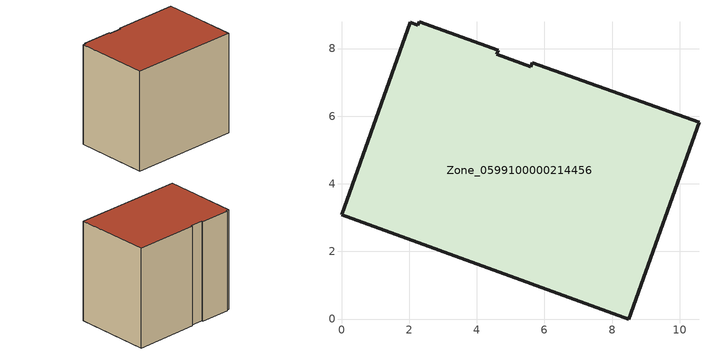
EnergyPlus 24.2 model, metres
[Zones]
Zone_0599100000214456
 floor ground (C_G): 2.25,8.69 2.29,8.79 4.63,7.95 4.59,7.83 5.6,7.46 5.64,7.58 10.57,5.82 8.5,0 0,3.09 2.03,8.78 z0.53
 wall outside (C_F): 2.29,8.79 2.25,8.69 2.03,8.78 0,3.09 8.5,0 10.57,5.82 5.64,7.58 5.6,7.46 4.59,7.83 4.63,7.95 2.29,8.79 z0.53:8.8
 roof outside (C_R): 10.57,5.82 5.64,7.58 5.6,7.46 4.59,7.83 4.63,7.95 2.29,8.79 2.25,8.69 2.03,8.78 0,3.09 8.5,0 z8.8
[BUILDING]
Pand.0599100000214456: North Axis=0; Terrain=City; Loads Convergence Tolerance Value=0.04; Temperature Convergence Tolerance Value=0.4; Solar Distribution=FullExterior; Maximum Number of Warmup Days=25; Minimum Number of Warmup Days=1
[Site:Location]
Rotterdam.The.Hague.AP_ZH_NLD Design_Conditions: Latitude=51.96; Longitude=4.45; Time Zone=1; Elevation=-4.5
[SITE:GROUNDTEMPERATURE:BUILDINGSURFACE]
18, 18, 18, 18, 18, 18, 18, 18, 18, 18, 18, 18
[MATERIAL] Thermal Absorptance=0.9; Solar Absorptance=0.7; Visible Absorptance=0.7
Name | Roughness | Thickness | Conductivity | Density | Specific Heat
G.TC.1965-1974 | MediumSmooth | 0.15 | 0.882353 | 540 | 1210
F.TC.1965-1974 | Rough | 0.3 | 0.697674 | 1920 | 840
R.TC.1965-1974 | MediumRough | 0.2 | 0.232558 | 1500 | 1000
[CONSTRUCTION]
C_G: G.TC.1965-1974
C_F: F.TC.1965-1974
C_R: R.TC.1965-1974
[ZONE]
Zone_0599100000214456: Type=1; Multiplier=1; Ceiling Height=Autocalculate; Volume=Autocalculate; Floor Area=autocalculate; Part of Total Floor Area=Yes
[ZONEINFILTRATION:DESIGNFLOWRATE]
Infil_Zone_0599100000214456: Zone or ZoneList or Space or SpaceList=Zone_0599100000214456; Schedule=AlwaysOn; Design Flow Rate Calculation Method=Flow/Area; Flow Rate per Floor Area=0.003; Constant Term Coefficient=1; Temperature Term Coefficient=0; Velocity Term Coefficient=0; Velocity Squared Term Coefficient=0
[HVACTEMPLATE:ZONE:IDEALLOADSAIRSYSTEM]
Zone_0599100000214456: Maximum Heating Supply Air Temperature=50; Minimum Cooling Supply Air Temperature=13; Maximum Heating Supply Air Humidity Ratio=0.0156; Minimum Cooling Supply Air Humidity Ratio=0.0077; Heating Limit=NoLimit; Cooling Limit=NoLimit; Dehumidification Control Type=ConstantSensibleHeatRatio; Cooling Sensible Heat Ratio=0.7; Dehumidification Setpoint=60; Humidification Control Type=None; Humidification Setpoint=30; Outdoor Air Method=None; Outdoor Air Flow Rate per Person=0.00944; Outdoor Air Flow Rate per Zone Floor Area=0; Outdoor Air Flow Rate per Zone=0; Demand Controlled Ventilation Type=None; Outdoor Air Economizer Type=NoEconomizer; Heat Recovery Type=None; Sensible Heat Recovery Effectiveness=0.7; Latent Heat Recovery Effectiveness=0.65
[ZONECONTROL:THERMOSTAT]
ThermostatControl_Zone_0599100000214456: Zone or ZoneList=Zone_0599100000214456; Control Type Schedule=DualSetpointControlType; Control 1=Thermostat_Zone_0599100000214456; Temperature Difference Between Cutout And Setpoint=0
[THERMOSTATSETPOINT:DUALSETPOINT]
Thermostat_Zone_0599100000214456: Heating Setpoint Temperature Schedule=HeatingSetpoint_Zone_0599100000214456; Cooling Setpoint Temperature Schedule=CoolingSetpoint_Zone_0599100000214456
[SCHEDULE:COMPACT]
HeatingSetpoint_Zone_0599100000214456: Through: 12/31, For: AllDays, Until: 24:00, 21
CoolingSetpoint_Zone_0599100000214456: Through: 12/31, For: AllDays, Until: 24:00, 24
DualSetpointControlType: Through: 12/31, For: AllDays, Until: 24:00, 4
AlwaysOn: Through: 12/31, For: AllDays, Until: 24:00, 1
